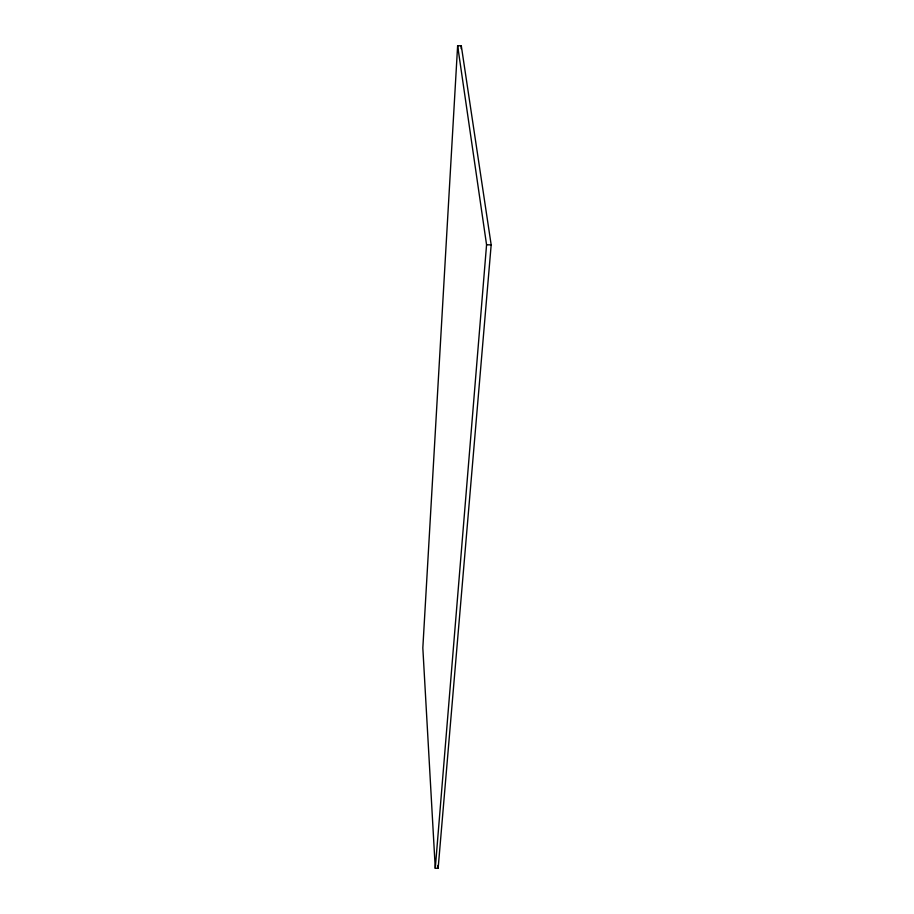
<?xml version="1.0" encoding="UTF-8"?>
<svg xmlns="http://www.w3.org/2000/svg" width="914" height="914" viewBox="0 0 914 914"><rect width="100%" height="100%" fill="white"/><g stroke="black" fill="none" stroke-linecap="round" stroke-linejoin="round"><path stroke-width="1.37" d="M457.628 45.7L422.828 647.946L435.27 868.3L438.149 868.231L491.172 244.861L461.296 45.791L457.628 45.7L486.568 244.792L435.27 868.3M461.136 48.636L461.296 45.791M486.568 244.792L491.172 244.861M437.977 865.387L438.149 868.231"/></g></svg>
